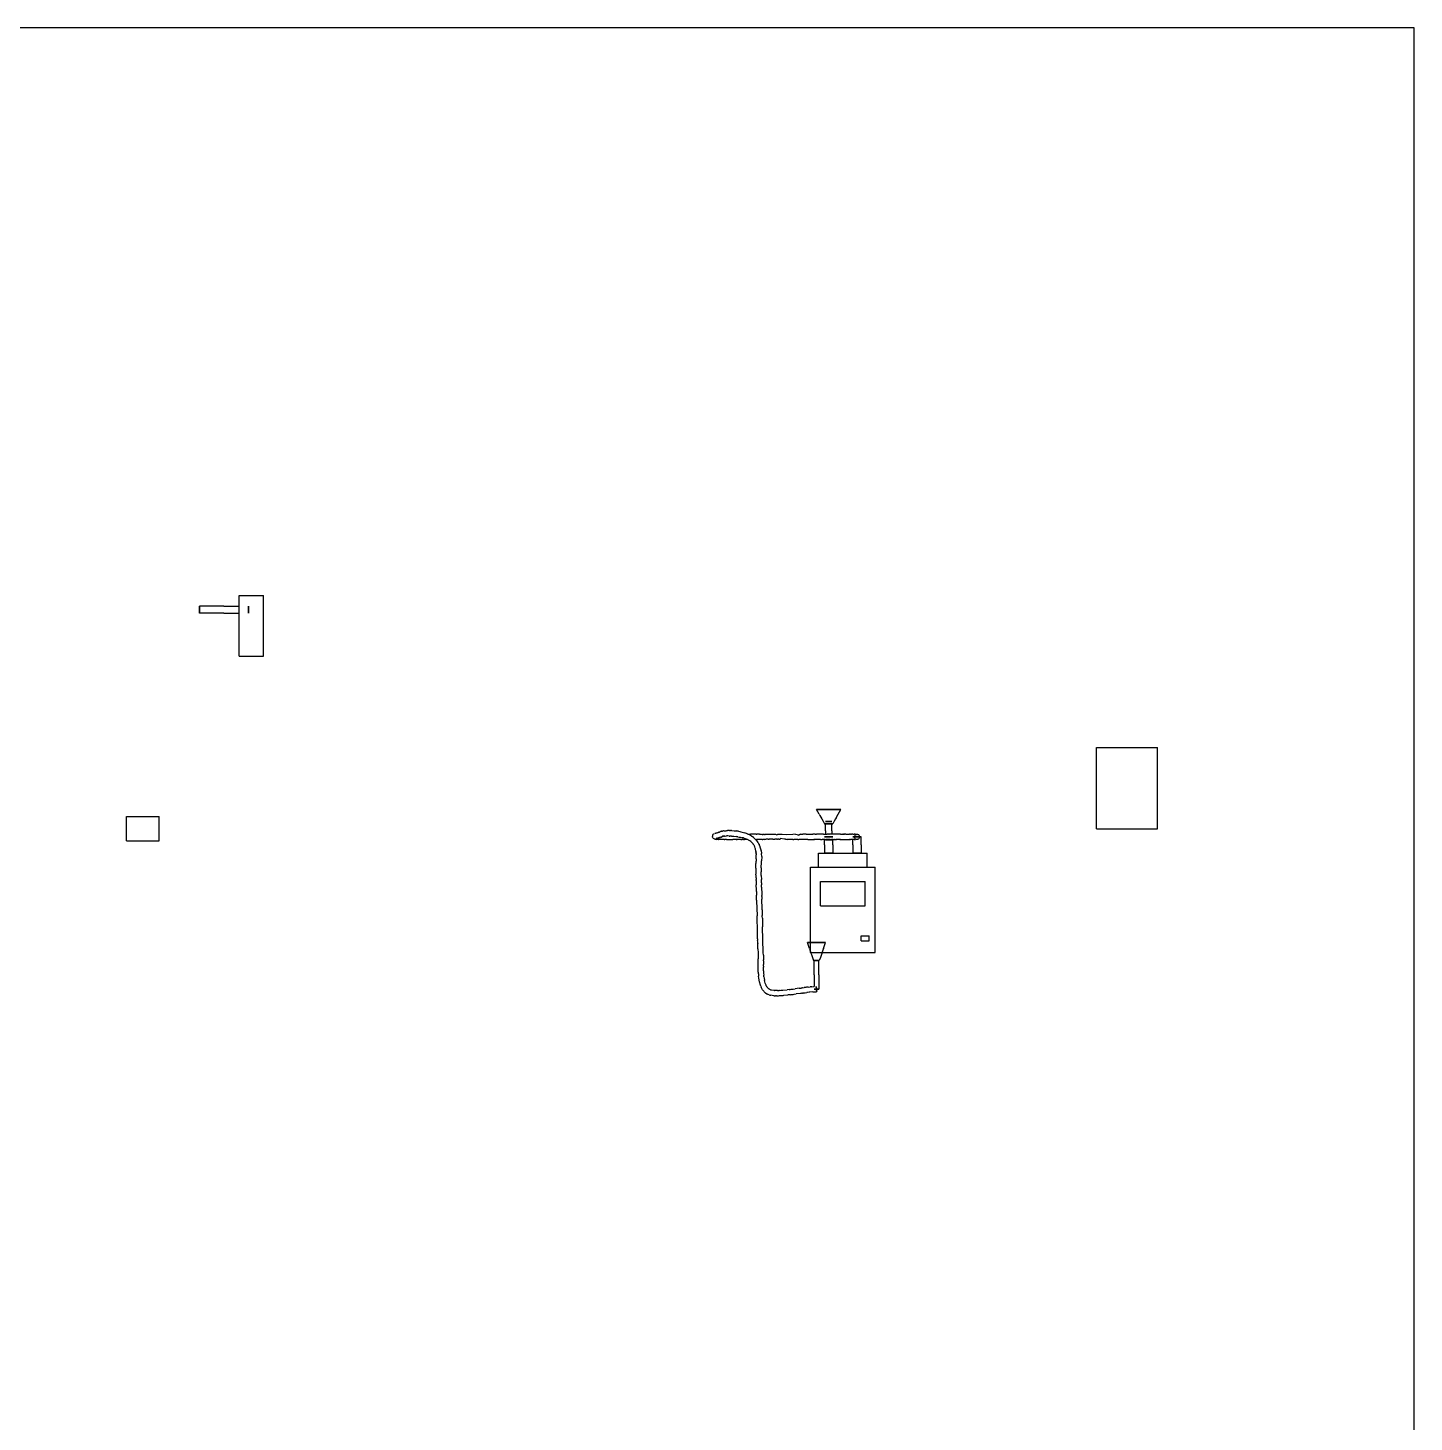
# Model space of a CAD drawing. Header units: millimetres. Extents: x -1253 to 582, y -1010 to 595.
# Drawn here: x -102 to 582, y -92 to 595 of the extents above; entities that cross this region are included whole.
import ezdxf

# ---------------------------------------------------------------- set-up
doc = ezdxf.new("R2010")
doc.units = ezdxf.units.MM
for name, color, linetype in [('BORDER', 7, 'Continuous'), ('HIDDEN', 8, 'Continuous'), ('VISIBLE', 7, 'Continuous')]:
    doc.layers.add(name, color=color, linetype=linetype)

msp = doc.modelspace()

# ---------------------------------------------------------------- linework, layer by layer
at = {"layer": 'BORDER'}
msp.add_lwpolyline([(-1253.38, -1010.47), (581.55, -1010.47), (581.55, 594.76), (-1253.38, 594.76)], close=True, dxfattribs=at)
at = {"layer": 'HIDDEN'}
for points in [[(-17, 309.8), (-17, 309.79)], [(-17, 309.79), (-17, 309.68)], [(-17, 309.68), (-17, 309.48)], [(-17, 309.48), (-17, 309.19)], [(2.5, 315), (14.5, 315)], [(2.5, 285), (2.5, 315)], [(7, 309.8), (7, 309.79)], [(7, 309.79), (7, 309.8)], [(7, 309.79), (7, 309.68)], [(7, 309.68), (7, 309.79)], [(7, 309.68), (7, 309.48)], [(7, 309.48), (7, 309.68)], [(7, 309.48), (7, 309.19)], [(7, 309.19), (7, 309.48)], [(14.5, 285), (14.5, 315)], [(-17, 309.19), (-17, 308.84)], [(-17, 308.84), (-17, 308.43)], [(-17, 308.43), (-17, 308)], [(-17, 308), (-17, 307.57)], [(-17, 307.57), (-17, 307.16)], [(-17, 307.16), (-17, 306.81)], [(-17, 306.81), (-17, 306.52)], [(-17, 306.52), (-17, 306.32)], [(-17, 306.32), (-17, 306.21)], [(-17, 306.21), (-17, 306.2)], [(7, 309.19), (7, 308.84)], [(7, 308.84), (7, 309.19)], [(7, 308.84), (7, 308.43)], [(7, 308.43), (7, 308.84)], [(7, 308.43), (7, 308)], [(7, 308), (7, 308.43)], [(7, 307.57), (7, 308)], [(7, 308), (7, 307.57)], [(7, 307.16), (7, 307.57)], [(7, 307.57), (7, 307.16)], [(7, 306.81), (7, 307.16)], [(7, 307.16), (7, 306.81)], [(7, 306.52), (7, 306.81)], [(7, 306.81), (7, 306.52)], [(7, 306.32), (7, 306.52)], [(7, 306.52), (7, 306.32)], [(7, 306.21), (7, 306.32)], [(7, 306.32), (7, 306.21)], [(7, 306.2), (7, 306.21)], [(7, 306.21), (7, 306.2)], [(2.5, 285), (14.5, 285)], [(425, 240), (455, 240)], [(425, 200), (425, 240)], [(455, 200), (455, 240)], [(287.04, 209.5), (287, 209.5)], [(287.39, 209.5), (287.04, 209.5)], [(288.06, 209.5), (287.39, 209.5)], [(287.64, 209.5), (287.68, 209.5)], [(287.68, 209.5), (287.64, 209.5)], [(287.68, 209.5), (287.99, 209.5)], [(287.99, 209.5), (287.68, 209.5)], [(287.99, 209.5), (288.59, 209.5)], [(288.59, 209.5), (287.99, 209.5)], [(289.02, 209.5), (288.06, 209.5)], [(288.59, 209.5), (289.45, 209.5)], [(289.45, 209.5), (288.59, 209.5)], [(290.21, 209.5), (289.02, 209.5)], [(289.45, 209.5), (290.51, 209.5)], [(290.51, 209.5), (289.45, 209.5)], [(291.56, 209.5), (290.21, 209.5)], [(290.51, 209.5), (291.72, 209.5)], [(291.72, 209.5), (290.51, 209.5)], [(293, 209.5), (291.56, 209.5)], [(291.72, 209.5), (293, 209.5)], [(293, 209.5), (291.72, 209.5)], [(294.28, 209.5), (293, 209.5)], [(293, 209.5), (294.28, 209.5)], [(294.44, 209.5), (293, 209.5)], [(295.49, 209.5), (294.28, 209.5)], [(294.28, 209.5), (295.49, 209.5)], [(295.79, 209.5), (294.44, 209.5)], [(296.55, 209.5), (295.49, 209.5)], [(295.49, 209.5), (296.55, 209.5)], [(296.98, 209.5), (295.79, 209.5)], [(297.41, 209.5), (296.55, 209.5)], [(296.55, 209.5), (297.41, 209.5)], [(297.94, 209.5), (296.98, 209.5)], [(298.01, 209.5), (297.41, 209.5)], [(297.41, 209.5), (298.01, 209.5)], [(298.61, 209.5), (297.94, 209.5)], [(298.32, 209.5), (298.01, 209.5)], [(298.01, 209.5), (298.32, 209.5)], [(298.36, 209.5), (298.32, 209.5)], [(298.32, 209.5), (298.36, 209.5)], [(298.96, 209.5), (298.61, 209.5)], [(299, 209.5), (298.96, 209.5)], [(-53, 206), (-37, 206)], [(-53, 194), (-53, 206)], [(-37, 194), (-37, 206)], [(291.01, 202.5), (291, 202.5)], [(291.13, 202.5), (291.01, 202.5)], [(291.35, 202.5), (291.13, 202.5)], [(291.67, 202.5), (291.35, 202.5)], [(291.5, 203.5), (291.51, 203.5)], [(291.51, 203.5), (291.5, 203.5)], [(291.51, 203.5), (291.6, 203.5)], [(291.6, 203.5), (291.51, 203.5)], [(291.56, 202.5), (291.57, 202.5)], [(291.57, 202.5), (291.56, 202.5)], [(291.57, 202.5), (291.65, 202.5)], [(291.65, 202.5), (291.57, 202.5)], [(291.6, 203.5), (291.77, 203.5)], [(291.77, 203.5), (291.6, 203.5)], [(291.65, 202.5), (291.82, 202.5)], [(291.82, 202.5), (291.65, 202.5)], [(292.07, 202.5), (291.67, 202.5)], [(291.77, 203.5), (292.01, 203.5)], [(292.01, 203.5), (291.77, 203.5)], [(291.82, 202.5), (292.05, 202.5)], [(292.05, 202.5), (291.82, 202.5)], [(292.01, 203.5), (292.3, 203.5)], [(292.3, 203.5), (292.01, 203.5)], [(292.05, 202.5), (292.33, 202.5)], [(292.33, 202.5), (292.05, 202.5)], [(292.52, 202.5), (292.07, 202.5)], [(292.3, 203.5), (292.64, 203.5)], [(292.64, 203.5), (292.3, 203.5)], [(292.33, 202.5), (292.66, 202.5)], [(292.66, 202.5), (292.33, 202.5)], [(293, 202.5), (292.52, 202.5)], [(292.64, 203.5), (293, 203.5)], [(293, 203.5), (292.64, 203.5)], [(292.66, 202.5), (293, 202.5)], [(293, 202.5), (292.66, 202.5)], [(293.36, 203.5), (293, 203.5)], [(293, 203.5), (293.36, 203.5)], [(293.34, 202.5), (293, 202.5)], [(293, 202.5), (293.34, 202.5)], [(293.48, 202.5), (293, 202.5)], [(293.67, 202.5), (293.34, 202.5)], [(293.34, 202.5), (293.67, 202.5)], [(293.7, 203.5), (293.36, 203.5)], [(293.36, 203.5), (293.7, 203.5)], [(293.93, 202.5), (293.48, 202.5)], [(293.95, 202.5), (293.67, 202.5)], [(293.67, 202.5), (293.95, 202.5)], [(293.99, 203.5), (293.7, 203.5)], [(293.7, 203.5), (293.99, 203.5)], [(294.33, 202.5), (293.93, 202.5)], [(294.18, 202.5), (293.95, 202.5)], [(293.95, 202.5), (294.18, 202.5)], [(294.23, 203.5), (293.99, 203.5)], [(293.99, 203.5), (294.23, 203.5)], [(294.35, 202.5), (294.18, 202.5)], [(294.18, 202.5), (294.35, 202.5)], [(294.4, 203.5), (294.23, 203.5)], [(294.23, 203.5), (294.4, 203.5)], [(294.65, 202.5), (294.33, 202.5)], [(294.43, 202.5), (294.35, 202.5)], [(294.35, 202.5), (294.43, 202.5)], [(294.49, 203.5), (294.4, 203.5)], [(294.4, 203.5), (294.49, 203.5)], [(294.44, 202.5), (294.43, 202.5)], [(294.43, 202.5), (294.44, 202.5)], [(294.5, 203.5), (294.49, 203.5)], [(294.49, 203.5), (294.5, 203.5)], [(294.87, 202.5), (294.65, 202.5)], [(294.99, 202.5), (294.87, 202.5)], [(295, 202.5), (294.99, 202.5)], [(425, 200), (455, 200)], [(-53, 194), (-37, 194)], [(291, 196), (291.01, 196)], [(291.01, 196), (291, 196)], [(291.01, 196), (291.13, 196)], [(291.13, 196), (291.01, 196)], [(291.13, 196), (291.35, 196)], [(291.35, 196), (291.13, 196)], [(291.35, 196), (291.67, 196)], [(291.67, 196), (291.35, 196)], [(291.5, 194.5), (291.51, 194.5)], [(291.51, 194.5), (291.5, 194.5)], [(291.51, 194.5), (291.6, 194.5)], [(291.6, 194.5), (291.51, 194.5)], [(291.6, 194.5), (291.77, 194.5)], [(291.77, 194.5), (291.6, 194.5)], [(291.67, 196), (292.07, 196)], [(292.07, 196), (291.67, 196)], [(291.77, 194.5), (292.01, 194.5)], [(292.01, 194.5), (291.77, 194.5)], [(292.01, 194.5), (292.3, 194.5)], [(292.3, 194.5), (292.01, 194.5)], [(292.07, 196), (292.52, 196)], [(292.52, 196), (292.07, 196)], [(292.3, 194.5), (292.64, 194.5)], [(292.64, 194.5), (292.3, 194.5)], [(292.52, 196), (293, 196)], [(293, 196), (292.52, 196)], [(292.64, 194.5), (293, 194.5)], [(293, 194.5), (292.64, 194.5)], [(293.48, 196), (293, 196)], [(293, 196), (293.48, 196)], [(293.36, 194.5), (293, 194.5)], [(293, 194.5), (293.36, 194.5)], [(293.7, 194.5), (293.36, 194.5)], [(293.36, 194.5), (293.7, 194.5)], [(293.93, 196), (293.48, 196)], [(293.48, 196), (293.93, 196)], [(293.99, 194.5), (293.7, 194.5)], [(293.7, 194.5), (293.99, 194.5)], [(294.33, 196), (293.93, 196)], [(293.93, 196), (294.33, 196)], [(294.23, 194.5), (293.99, 194.5)], [(293.99, 194.5), (294.23, 194.5)], [(294.4, 194.5), (294.23, 194.5)], [(294.23, 194.5), (294.4, 194.5)], [(294.65, 196), (294.33, 196)], [(294.33, 196), (294.65, 196)], [(294.49, 194.5), (294.4, 194.5)], [(294.4, 194.5), (294.49, 194.5)], [(294.5, 194.5), (294.49, 194.5)], [(294.49, 194.5), (294.5, 194.5)], [(294.87, 196), (294.65, 196)], [(294.65, 196), (294.87, 196)], [(294.99, 196), (294.87, 196)], [(294.87, 196), (294.99, 196)], [(295, 196), (294.99, 196)], [(294.99, 196), (295, 196)], [(305, 196), (305.01, 196)], [(305.01, 196), (305, 196)], [(305.01, 196), (305.13, 196)], [(305.13, 196), (305.01, 196)], [(305.13, 196), (305.35, 196)], [(305.35, 196), (305.13, 196)], [(305.35, 196), (305.67, 196)], [(305.67, 196), (305.35, 196)], [(305.67, 196), (306.07, 196)], [(306.07, 196), (305.67, 196)], [(305.81, 196.09), (305.86, 196.35)], [(305.81, 195.83), (305.81, 196.09)], [(305.86, 195.57), (305.81, 195.83)], [(305.86, 196.35), (305.96, 196.59)], [(305.96, 195.33), (305.86, 195.57)], [(305.96, 196.59), (306.1, 196.81)], [(306.1, 195.12), (305.96, 195.33)], [(306.07, 196), (306.52, 196)], [(306.52, 196), (306.07, 196)], [(306.1, 196.81), (306.27, 197)], [(306.27, 194.95), (306.1, 195.12)], [(306.27, 197), (306.48, 197.15)], [(306.48, 194.82), (306.27, 194.95)], [(306.48, 197.15), (306.71, 197.25)], [(306.71, 194.73), (306.48, 194.82)], [(306.52, 196), (307, 196)], [(307, 196), (306.52, 196)], [(306.71, 197.25), (306.95, 197.29)], [(306.96, 194.7), (306.71, 194.73)], [(306.95, 197.29), (307.04, 197.3)], [(307.19, 194.73), (306.96, 194.7)], [(307.48, 196), (307, 196)], [(307, 196), (307.48, 196)], [(307.42, 194.8), (307.19, 194.73)], [(307.64, 194.93), (307.42, 194.8)], [(307.93, 196), (307.48, 196)], [(307.48, 196), (307.57, 196)], [(307.83, 195.1), (307.64, 194.93)], [(308, 195.33), (307.83, 195.1)], [(308.33, 196), (307.93, 196)], [(308.13, 195.63), (308, 195.33)], [(308.19, 195.95), (308.13, 195.63)], [(308.19, 196), (308.19, 195.95)], [(308.65, 196), (308.33, 196)], [(308.87, 196), (308.65, 196)], [(308.99, 196), (308.87, 196)], [(309, 196), (308.99, 196)], [(288, 188), (312, 188)], [(288, 181), (288, 188)], [(291, 188), (291.01, 188)], [(291.01, 188), (291, 188)], [(291.01, 188), (291.13, 188)], [(291.13, 188), (291.01, 188)], [(291.13, 188), (291.35, 188)], [(291.35, 188), (291.13, 188)], [(291.35, 188), (291.67, 188)], [(291.67, 188), (291.35, 188)], [(291.67, 188), (292.07, 188)], [(292.07, 188), (291.67, 188)], [(292.07, 188), (292.52, 188)], [(292.52, 188), (292.07, 188)], [(292.52, 188), (293, 188)], [(293, 188), (292.52, 188)], [(293.48, 188), (293, 188)], [(293, 188), (293.48, 188)], [(293.93, 188), (293.48, 188)], [(293.48, 188), (293.93, 188)], [(294.33, 188), (293.93, 188)], [(293.93, 188), (294.33, 188)], [(294.65, 188), (294.33, 188)], [(294.33, 188), (294.65, 188)], [(294.87, 188), (294.65, 188)], [(294.65, 188), (294.87, 188)], [(294.99, 188), (294.87, 188)], [(294.87, 188), (294.99, 188)], [(295, 188), (294.99, 188)], [(294.99, 188), (295, 188)], [(305, 188), (305.01, 188)], [(305.01, 188), (305, 188)], [(305.01, 188), (305.13, 188)], [(305.13, 188), (305.01, 188)], [(305.13, 188), (305.35, 188)], [(305.35, 188), (305.13, 188)], [(305.35, 188), (305.67, 188)], [(305.67, 188), (305.35, 188)], [(305.67, 188), (306.07, 188)], [(306.07, 188), (305.67, 188)], [(306.07, 188), (306.52, 188)], [(306.52, 188), (306.07, 188)], [(306.52, 188), (307, 188)], [(307, 188), (306.52, 188)], [(307.48, 188), (307, 188)], [(307, 188), (307.48, 188)], [(307.93, 188), (307.48, 188)], [(307.48, 188), (307.93, 188)], [(308.33, 188), (307.93, 188)], [(307.93, 188), (308.33, 188)], [(308.65, 188), (308.33, 188)], [(308.33, 188), (308.65, 188)], [(308.87, 188), (308.65, 188)], [(308.65, 188), (308.87, 188)], [(308.99, 188), (308.87, 188)], [(308.87, 188), (308.99, 188)], [(309, 188), (308.99, 188)], [(308.99, 188), (309, 188)], [(312, 181), (312, 188)], [(284, 181), (316, 181)], [(284, 139), (284, 181)], [(288, 181), (312, 181)], [(288, 181), (312, 181)], [(316, 139), (316, 181)], [(289, 174), (311, 174)], [(289, 162), (289, 174)], [(311, 162), (311, 174)], [(289, 162), (311, 162)], [(309, 147.25), (313, 147.25)], [(309, 144.75), (309, 147.25)], [(309, 144.75), (313, 144.75)], [(313, 144.75), (313, 147.25)], [(282.53, 144), (282.5, 144)], [(282.79, 144), (282.53, 144)], [(283.3, 144), (282.79, 144)], [(283.13, 144), (283.16, 144)], [(283.16, 144), (283.13, 144)], [(283.16, 144), (283.38, 144)], [(283.38, 144), (283.16, 144)], [(284.02, 144), (283.3, 144)], [(283.38, 144), (283.82, 144)], [(283.82, 144), (283.38, 144)], [(283.82, 144), (284.43, 144)], [(284.43, 144), (283.82, 144)], [(284, 139.65), (284, 144)], [(284, 139), (316, 139)], [(284.91, 144), (284.02, 144)], [(284.22, 139), (289.78, 139)], [(284.43, 144), (285.2, 144)], [(285.2, 144), (284.43, 144)], [(285.92, 144), (284.91, 144)], [(285.2, 144), (286.07, 144)], [(286.07, 144), (285.2, 144)], [(287, 144), (285.92, 144)], [(286.07, 144), (287, 144)], [(287, 144), (286.07, 144)], [(287.93, 144), (287, 144)], [(287, 144), (287.93, 144)], [(288.08, 144), (287, 144)], [(288.8, 144), (287.93, 144)], [(287.93, 144), (288.8, 144)], [(289.09, 144), (288.08, 144)], [(289.57, 144), (288.8, 144)], [(288.8, 144), (289.57, 144)], [(289.98, 144), (289.09, 144)], [(290.18, 144), (289.57, 144)], [(289.57, 144), (290.18, 144)], [(290.7, 144), (289.98, 144)], [(290.62, 144), (290.18, 144)], [(290.18, 144), (290.62, 144)], [(290.84, 144), (290.62, 144)], [(290.62, 144), (290.84, 144)], [(291.21, 144), (290.7, 144)], [(290.87, 144), (290.84, 144)], [(290.84, 144), (290.87, 144)], [(291.47, 144), (291.21, 144)], [(291.5, 144), (291.47, 144)], [(285.61, 135), (285.6, 135)], [(285.69, 135), (285.61, 135)], [(285.85, 135), (285.69, 135)], [(285.8, 135), (285.81, 135)], [(285.81, 135), (285.8, 135)], [(285.81, 135), (285.88, 135)], [(285.88, 135), (285.81, 135)], [(286.07, 135), (285.85, 135)], [(285.88, 135), (286.01, 135)], [(286.01, 135), (285.88, 135)], [(286.01, 135), (286.2, 135)], [(286.2, 135), (286.01, 135)], [(286.35, 135), (286.07, 135)], [(286.17, 135), (286.18, 135)], [(286.18, 135), (286.17, 135)], [(286.18, 135), (286.22, 135)], [(286.22, 135), (286.18, 135)], [(286.2, 135), (286.44, 135)], [(286.44, 135), (286.2, 135)], [(286.22, 135), (286.32, 135)], [(286.32, 135), (286.22, 135)], [(286.32, 135), (286.45, 135)], [(286.45, 135), (286.32, 135)], [(286.66, 135), (286.35, 135)], [(286.44, 135), (286.71, 135)], [(286.71, 135), (286.44, 135)], [(286.45, 135), (286.61, 135)], [(286.61, 135), (286.45, 135)], [(286.61, 135), (286.8, 135)], [(286.8, 135), (286.61, 135)], [(287, 135), (286.66, 135)], [(286.71, 135), (287, 135)], [(287, 135), (286.71, 135)], [(286.8, 135), (287, 135)], [(287, 135), (286.8, 135)], [(287.2, 135), (287, 135)], [(287, 135), (287.2, 135)], [(287.34, 135), (287, 135)], [(287.29, 135), (287, 135)], [(287, 135), (287.29, 135)], [(287.39, 135), (287.2, 135)], [(287.2, 135), (287.39, 135)], [(287.56, 135), (287.29, 135)], [(287.29, 135), (287.56, 135)], [(287.65, 135), (287.34, 135)], [(287.55, 135), (287.39, 135)], [(287.39, 135), (287.55, 135)], [(287.68, 135), (287.55, 135)], [(287.55, 135), (287.68, 135)], [(287.8, 135), (287.56, 135)], [(287.56, 135), (287.8, 135)], [(287.93, 135), (287.65, 135)], [(287.78, 135), (287.68, 135)], [(287.68, 135), (287.78, 135)], [(287.82, 135), (287.78, 135)], [(287.78, 135), (287.82, 135)], [(287.99, 135), (287.8, 135)], [(287.8, 135), (287.99, 135)], [(287.83, 135), (287.82, 135)], [(287.82, 135), (287.83, 135)], [(288.15, 135), (287.93, 135)], [(288.12, 135), (287.99, 135)], [(287.99, 135), (288.12, 135)], [(288.19, 135), (288.12, 135)], [(288.12, 135), (288.19, 135)], [(288.31, 135), (288.15, 135)], [(288.2, 135), (288.19, 135)], [(288.19, 135), (288.2, 135)], [(288.39, 135), (288.31, 135)], [(288.4, 135), (288.39, 135)], [(285.8, 121), (285.81, 121)], [(285.81, 121), (285.8, 121)], [(285.81, 121), (285.88, 121)], [(285.88, 121), (285.81, 121)], [(285.88, 121), (286.01, 121)], [(286.01, 121), (285.88, 121)], [(286.01, 121), (286.2, 121)], [(286.2, 121), (286.01, 121)], [(286.2, 121), (286.44, 121)], [(286.44, 121), (286.2, 121)], [(286.44, 121), (286.71, 121)], [(286.71, 121), (286.44, 121)], [(286.71, 121), (287, 121)], [(287, 121), (286.71, 121)], [(286.86, 122.29), (286.86, 122.24)], [(286.86, 122.29), (286.86, 122.29)], [(286.86, 122.28), (286.86, 122.29)], [(286.86, 122.23), (286.86, 122.28)], [(286.86, 122.24), (286.87, 122.14)], [(286.88, 122.12), (286.86, 122.23)], [(286.87, 122.14), (286.89, 121.99)], [(286.89, 121.97), (286.88, 122.12)], [(286.89, 121.99), (286.91, 121.8)], [(286.91, 121.77), (286.89, 121.97)], [(286.91, 121.8), (286.94, 121.58)], [(286.94, 121.55), (286.91, 121.77)], [(286.94, 121.58), (286.96, 121.33)], [(286.94, 121.5), (286.94, 121.55)], [(286.96, 121.33), (286.98, 121.17)], [(286.98, 121.17), (287, 121)], [(287.29, 121), (287, 121)], [(287, 121), (287.04, 120.68)], [(287.04, 120.68), (287.07, 120.38)], [(287.07, 120.38), (287.1, 120.14)], [(287.1, 120.14), (287.12, 119.96)], [(287.12, 119.96), (287.13, 119.83)], [(287.13, 119.83), (287.14, 119.74)], [(287.14, 119.74), (287.14, 119.71)], [(287.14, 119.71), (287.14, 119.71)], [(287.56, 121), (287.29, 121)], [(287.8, 121), (287.56, 121)], [(287.99, 121), (287.8, 121)], [(288.12, 121), (287.99, 121)], [(288.19, 121), (288.12, 121)], [(288.2, 121), (288.19, 121)]]:
    msp.add_lwpolyline(points, dxfattribs=at)
at = {"layer": 'VISIBLE'}
for points in [[(-17, 309.79), (-17, 309.8)], [(-5, 309.8), (-17, 309.8)], [(-17, 309.68), (-17, 309.79)], [(-17, 309.48), (-17, 309.68)], [(-17, 309.19), (-17, 309.48)], [(-5, 309.8), (2.5, 309.8)], [(2.5, 315), (14.5, 315)], [(2.5, 285), (2.5, 315)], [(14.5, 285), (14.5, 315)], [(-17, 308.84), (-17, 309.19)], [(-17, 308.43), (-17, 308.84)], [(-17, 308), (-17, 308.43)], [(-17, 307.57), (-17, 308)], [(-17, 307.16), (-17, 307.57)], [(-17, 306.81), (-17, 307.16)], [(-17, 306.52), (-17, 306.81)], [(-17, 306.32), (-17, 306.52)], [(-17, 306.21), (-17, 306.32)], [(-17, 306.2), (-17, 306.21)], [(-5, 306.2), (-17, 306.2)], [(-5, 306.2), (2.5, 306.2)], [(2.5, 285), (14.5, 285)], [(425, 240), (455, 240)], [(425, 200), (425, 240)], [(455, 200), (455, 240)], [(287, 209.5), (287.04, 209.5)], [(287.67, 208.33), (287, 209.5)], [(287.04, 209.5), (287.39, 209.5)], [(287.39, 209.5), (288.06, 209.5)], [(288.33, 207.17), (287.67, 208.33)], [(288.06, 209.5), (289.02, 209.5)], [(288.33, 207.17), (288.67, 206.57)], [(288.67, 206.57), (289.67, 204.83)], [(289.02, 209.5), (290.21, 209.5)], [(290.21, 209.5), (291.56, 209.5)], [(291.56, 209.5), (293, 209.5)], [(293, 209.5), (294.44, 209.5)], [(294.44, 209.5), (295.79, 209.5)], [(295.79, 209.5), (296.98, 209.5)], [(296.67, 205.43), (297.67, 207.17)], [(296.98, 209.5), (297.94, 209.5)], [(297.67, 207.17), (298.33, 208.33)], [(297.94, 209.5), (298.61, 209.5)], [(298.33, 208.33), (299, 209.5)], [(298.61, 209.5), (298.96, 209.5)], [(298.96, 209.5), (299, 209.5)], [(-53, 206), (-37, 206)], [(-53, 194), (-53, 206)], [(-37, 194), (-37, 206)], [(289.67, 204.83), (290.33, 203.67)], [(290.33, 203.67), (291, 202.5)], [(291, 202.5), (291.01, 202.5)], [(291.01, 202.5), (291.13, 202.5)], [(291.13, 202.5), (291.35, 202.5)], [(291.35, 202.5), (291.67, 202.5)], [(291.5, 199), (291.5, 202.5)], [(291.67, 202.5), (292.07, 202.5)], [(292.07, 202.5), (292.52, 202.5)], [(292.52, 202.5), (293, 202.5)], [(293, 202.5), (293.48, 202.5)], [(293.48, 202.5), (293.93, 202.5)], [(293.93, 202.5), (294.33, 202.5)], [(294.33, 202.5), (294.65, 202.5)], [(294.5, 199), (294.5, 202.5)], [(294.65, 202.5), (294.87, 202.5)], [(294.87, 202.5), (294.99, 202.5)], [(294.99, 202.5), (295, 202.5)], [(295.67, 203.67), (295, 202.5)], [(296.33, 204.83), (295.67, 203.67)], [(296.67, 205.43), (296.33, 204.83)], [(425, 200), (455, 200)], [(-53, 194), (-37, 194)], [(235.77, 196.7), (235.73, 196.19)], [(235.84, 195.8), (235.73, 196.19)], [(235.84, 196.88), (235.77, 196.7)], [(235.98, 197.12), (235.84, 196.88)], [(235.95, 195.6), (235.84, 195.8)], [(235.95, 195.6), (236.27, 195.26)], [(236.18, 197.32), (235.98, 197.12)], [(236.41, 197.48), (236.18, 197.32)], [(236.53, 195.1), (236.27, 195.26)], [(236.41, 197.48), (236.57, 197.55)], [(236.53, 195.1), (236.55, 195.08)], [(236.55, 195.08), (236.76, 194.99)], [(236.63, 197.57), (236.57, 197.55)], [(236.76, 194.99), (236.82, 194.97)], [(236.82, 194.97), (237.06, 194.9)], [(236.95, 197.69), (236.93, 197.68)], [(237.13, 197.75), (236.95, 197.69)], [(237.06, 194.9), (237.08, 194.89)], [(237.08, 194.89), (237.24, 194.85)], [(237.13, 197.75), (237.17, 197.76)], [(237.17, 197.76), (237.37, 197.83)], [(237.24, 194.85), (237.25, 194.85)], [(237.25, 194.85), (237.32, 194.84)], [(237.32, 194.84), (237.78, 194.77)], [(237.42, 197.84), (237.37, 197.83)], [(237.42, 197.84), (237.47, 197.86)], [(237.47, 197.86), (237.64, 197.92)], [(237.64, 197.92), (237.7, 197.94)], [(237.7, 197.94), (237.92, 198.01)], [(237.71, 195.28), (237.76, 195.29)], [(237.76, 195.29), (237.8, 195.31)], [(238.25, 194.73), (237.78, 194.77)], [(237.84, 195.32), (237.8, 195.31)], [(237.84, 195.32), (237.87, 195.33)], [(237.87, 195.33), (237.9, 195.34)], [(237.94, 195.35), (237.9, 195.34)], [(237.92, 198.01), (238.08, 198.06)], [(237.94, 195.35), (238.12, 195.4)], [(238.08, 198.06), (238.36, 198.15)], [(238.12, 195.4), (238.18, 195.41)], [(238.24, 195.43), (238.18, 195.41)], [(238.36, 195.45), (238.24, 195.43)], [(238.65, 194.72), (238.25, 194.73)], [(238.36, 198.15), (238.37, 198.15)], [(238.36, 195.45), (238.46, 195.48)], [(238.37, 198.15), (238.42, 198.17)], [(238.42, 198.17), (238.59, 198.22)], [(238.46, 195.48), (238.52, 195.49)], [(238.52, 195.49), (238.55, 195.5)], [(238.55, 195.5), (238.62, 195.52)], [(238.59, 198.22), (238.68, 198.25)], [(238.62, 195.52), (238.74, 195.54)], [(238.65, 194.72), (238.89, 194.71)], [(238.68, 198.25), (238.84, 198.3)], [(238.84, 195.57), (238.74, 195.54)], [(238.9, 198.32), (238.84, 198.3)], [(238.84, 195.57), (239, 195.6)], [(239.17, 194.71), (238.89, 194.71)], [(238.9, 198.32), (238.91, 198.33)], [(239, 198.36), (238.91, 198.33)], [(239.04, 198.37), (239, 198.36)], [(239, 195.6), (239.08, 195.62)], [(239.04, 198.37), (239.09, 198.39)], [(239.08, 195.62), (239.15, 195.64)], [(239.09, 198.39), (239.14, 198.4)], [(239.11, 198.36), (239.34, 198.5)], [(239.14, 198.4), (239.18, 198.42)], [(239.3, 195.68), (239.15, 195.64)], [(239.37, 194.7), (239.17, 194.71)], [(239.2, 198.42), (239.18, 198.42)], [(239.3, 195.68), (239.39, 195.7)], [(239.37, 198.51), (239.34, 198.5)], [(239.4, 198.49), (239.37, 198.51)], [(239.62, 194.7), (239.37, 194.7)], [(239.39, 195.7), (239.58, 195.75)], [(239.4, 198.48), (239.65, 198.62)], [(239.4, 198.49), (239.4, 198.48)], [(239.58, 195.75), (239.65, 195.77)], [(239.77, 194.7), (239.62, 194.7)], [(239.65, 198.62), (239.73, 198.66)], [(239.65, 195.77), (239.7, 195.79)], [(239.89, 195.85), (239.7, 195.79)], [(239.92, 198.69), (239.73, 198.66)], [(240.06, 194.7), (239.77, 194.7)], [(240.01, 195.89), (239.89, 195.85)], [(240.06, 198.73), (239.92, 198.69)], [(240.01, 195.89), (240.13, 195.94)], [(240.15, 198.74), (240.06, 198.73)], [(240.27, 194.7), (240.06, 194.7)], [(240.31, 196.02), (240.13, 195.94)], [(240.39, 198.79), (240.15, 198.74)], [(240.84, 194.7), (240.27, 194.7)], [(240.29, 196.19), (240.5, 196.25)], [(240.31, 196.02), (240.43, 196.08)], [(240.39, 198.79), (240.45, 198.8)], [(240.43, 196.08), (240.45, 196.1)], [(240.45, 198.8), (240.61, 198.83)], [(240.45, 196.1), (240.51, 196.14)], [(240.5, 196.25), (240.66, 196.3)], [(240.51, 196.14), (240.59, 196.19)], [(240.59, 196.19), (240.67, 196.3)], [(240.61, 198.83), (240.69, 198.84)], [(240.81, 196.33), (240.66, 196.3)], [(240.69, 198.84), (240.74, 198.85)], [(241.15, 198.91), (240.74, 198.85)], [(241.43, 194.7), (240.84, 194.7)], [(240.87, 196.33), (240.96, 196.35)], [(240.96, 196.35), (241.04, 196.36)], [(241.28, 196.38), (241.04, 196.36)], [(241.29, 198.93), (241.15, 198.91)], [(241.28, 196.38), (241.58, 196.4)], [(241.29, 198.93), (241.37, 198.94)], [(241.37, 198.94), (241.49, 198.95)], [(241.43, 194.7), (241.64, 194.7)], [(241.49, 198.95), (241.64, 198.97)], [(241.76, 196.41), (241.58, 196.4)], [(241.64, 198.97), (241.8, 198.99)], [(241.64, 194.7), (241.75, 194.71)], [(241.75, 194.71), (241.8, 194.71)], [(241.76, 196.41), (241.87, 196.42)], [(241.8, 198.99), (242.44, 199.04)], [(242.15, 194.71), (241.8, 194.71)], [(241.87, 196.42), (241.96, 196.42)], [(241.96, 196.42), (241.99, 196.42)], [(241.99, 196.42), (242.7, 196.44)], [(242.68, 194.71), (242.15, 194.71)], [(242.44, 199.04), (242.9, 199.07)], [(242.68, 194.71), (245.82, 194.73)], [(243.16, 196.44), (242.7, 196.44)], [(242.9, 199.07), (243.03, 199.08)], [(243.03, 199.08), (243.1, 199.08)], [(243.82, 199.11), (243.1, 199.08)], [(243.36, 196.44), (243.16, 196.44)], [(244, 196.43), (243.36, 196.44)], [(244.09, 199.11), (243.82, 199.11)], [(244, 196.43), (244.13, 196.42)], [(244.09, 199.11), (244.26, 199.11)], [(244.13, 196.42), (244.33, 196.41)], [(244.26, 199.11), (244.56, 199.11)], [(244.57, 196.4), (244.33, 196.41)], [(245.07, 199.1), (244.56, 199.11)], [(245.12, 196.38), (244.57, 196.4)], [(245.07, 199.1), (245.34, 199.1)], [(245.12, 196.38), (245.34, 196.36)], [(245.34, 199.1), (246.36, 199.04)], [(245.34, 196.36), (246.27, 196.29)], [(247.17, 194.72), (245.82, 194.73)], [(246.27, 196.29), (247.57, 196.14)], [(246.36, 199.04), (247.71, 198.9)], [(247.49, 194.72), (247.17, 194.72)], [(247.49, 194.72), (247.64, 194.72)], [(247.98, 196.08), (247.57, 196.14)], [(247.72, 194.72), (247.64, 194.72)], [(248.16, 198.83), (247.71, 198.9)], [(247.72, 194.72), (247.9, 194.72)], [(249.48, 194.71), (247.9, 194.72)], [(248.3, 196.03), (247.98, 196.08)], [(248.56, 198.77), (248.16, 198.83)], [(248.3, 196.03), (248.89, 195.93)], [(248.56, 198.77), (249.31, 198.62)], [(248.89, 195.93), (249.45, 195.82)], [(249.31, 198.62), (249.78, 198.52)], [(249.45, 195.82), (249.9, 195.73)], [(249.48, 194.71), (249.63, 194.7)], [(249.76, 194.7), (249.63, 194.7)], [(249.76, 194.7), (250.39, 194.7)], [(249.78, 198.52), (250.37, 198.37)], [(249.9, 195.73), (250.46, 195.59)], [(250.37, 198.37), (250.96, 198.21)], [(251.1, 194.69), (250.39, 194.7)], [(250.98, 195.45), (250.46, 195.59)], [(250.96, 198.21), (251.64, 197.99)], [(250.98, 195.45), (252.1, 195.07)], [(251.1, 194.69), (251.59, 194.68)], [(252.06, 194.68), (251.59, 194.68)], [(252.83, 197.53), (251.64, 197.99)], [(252.52, 194.67), (252.06, 194.68)], [(253.27, 194.56), (252.1, 195.07)], [(252.66, 194.67), (252.52, 194.67)], [(252.94, 194.67), (252.66, 194.67)], [(254.31, 196.79), (252.83, 197.53)], [(252.94, 194.67), (253.02, 194.67)], [(253.24, 197.33), (254.5, 197.33)], [(253.27, 194.56), (253.45, 194.46)], [(253.81, 194.26), (253.45, 194.46)], [(254.13, 194.06), (253.81, 194.26)], [(254.57, 193.75), (254.13, 194.06)], [(254.53, 196.66), (254.31, 196.79)], [(255.41, 197.33), (254.5, 197.33)], [(255.03, 196.35), (254.53, 196.66)], [(254.57, 193.75), (254.86, 193.51)], [(254.86, 193.51), (255.11, 193.29)], [(255.03, 196.35), (255.36, 196.13)], [(255.11, 193.29), (255.51, 192.87)], [(255.97, 195.67), (255.36, 196.13)], [(256.1, 197.33), (255.41, 197.33)], [(255.51, 192.87), (255.63, 192.74)], [(255.63, 192.74), (255.71, 192.64)], [(255.71, 192.64), (256.14, 192.03)], [(256.12, 195.54), (255.97, 195.67)], [(256.69, 197.33), (256.1, 197.33)], [(256.12, 195.54), (257.34, 194.35)], [(256.99, 197.32), (256.69, 197.33)], [(257.31, 197.32), (256.99, 197.32)], [(256.99, 194.69), (257.42, 194.68)], [(257.31, 197.32), (257.67, 197.31)], [(257.34, 194.35), (257.42, 194.25)], [(257.42, 194.68), (257.51, 194.69)], [(257.42, 194.25), (258.15, 193.29)], [(257.68, 194.69), (257.51, 194.69)], [(259, 197.28), (257.67, 197.31)], [(258.67, 194.71), (257.68, 194.69)], [(258.15, 193.29), (258.25, 193.13)], [(258.25, 193.13), (258.49, 192.73)], [(258.49, 192.73), (258.69, 192.38)], [(259.72, 194.74), (258.67, 194.71)], [(259, 197.28), (259.17, 197.28)], [(259.17, 197.28), (259.69, 197.27)], [(259.69, 197.27), (260.21, 197.25)], [(260.18, 194.75), (259.72, 194.74)], [(260.18, 194.75), (260.34, 194.75)], [(260.41, 197.25), (260.21, 197.25)], [(260.34, 194.75), (260.63, 194.76)], [(260.41, 197.25), (260.74, 197.24)], [(260.72, 194.76), (260.63, 194.76)], [(260.72, 194.76), (260.81, 194.77)], [(261.31, 197.22), (260.74, 197.24)], [(261.03, 194.77), (260.81, 194.77)], [(261.15, 194.78), (261.03, 194.77)], [(261.25, 194.78), (261.15, 194.78)], [(261.46, 194.79), (261.25, 194.78)], [(261.31, 197.22), (261.58, 197.22)], [(261.51, 194.79), (261.46, 194.79)], [(261.59, 194.79), (261.51, 194.79)], [(261.58, 197.22), (261.7, 197.21)], [(261.59, 194.79), (261.62, 194.79)], [(261.62, 194.79), (262.1, 194.8)], [(261.7, 197.21), (261.76, 197.21)], [(262.05, 197.2), (261.76, 197.21)], [(262.49, 197.19), (262.05, 197.2)], [(262.75, 194.82), (262.1, 194.8)], [(262.65, 197.19), (262.49, 197.19)], [(262.71, 197.19), (262.65, 197.19)], [(263.01, 197.18), (262.71, 197.19)], [(263.15, 194.83), (262.75, 194.82)], [(263.33, 197.17), (263.01, 197.18)], [(263.21, 194.83), (263.15, 194.83)], [(263.21, 194.83), (263.33, 194.83)], [(263.89, 197.16), (263.33, 197.17)], [(263.33, 194.83), (263.76, 194.84)], [(265.1, 194.85), (263.76, 194.84)], [(264.85, 197.15), (263.89, 197.16)], [(264.9, 197.15), (264.85, 197.15)], [(265.1, 197.15), (264.91, 197.14)], [(265.38, 197.15), (265.1, 197.15)], [(265.57, 194.86), (265.1, 194.85)], [(267.01, 197.14), (265.38, 197.15)], [(265.57, 194.86), (266.4, 194.86)], [(267.29, 194.86), (266.4, 194.86)], [(267.24, 197.07), (267.01, 197.14)], [(267.24, 197.07), (267.73, 197.14)], [(267.41, 194.86), (267.29, 194.86)], [(267.41, 194.86), (267.74, 194.85)], [(268.2, 197.15), (267.73, 197.14)], [(268.02, 194.85), (267.74, 194.85)], [(268.23, 194.85), (268.02, 194.85)], [(269.11, 197.16), (268.2, 197.15)], [(268.51, 194.85), (268.23, 194.85)], [(268.51, 194.85), (269.05, 194.84)], [(269.03, 195.16), (269.05, 194.84)], [(271.31, 194.81), (269.03, 195.16)], [(269.14, 197.16), (269.11, 197.16)], [(269.7, 197.16), (269.14, 197.16)], [(270.06, 197.16), (269.7, 197.16)], [(272.21, 196.97), (270.06, 197.16)], [(271.74, 194.83), (271.31, 194.81)], [(271.74, 194.83), (272.04, 194.8)], [(272.04, 194.8), (272.59, 194.79)], [(275.37, 197.14), (272.21, 196.97)], [(273.75, 194.77), (272.59, 194.79)], [(275.36, 194.74), (273.75, 194.77)], [(275.36, 194.74), (275.54, 194.74)], [(276.71, 197.28), (275.37, 197.14)], [(275.54, 194.74), (275.91, 194.73)], [(277.4, 194.71), (275.91, 194.73)], [(276.71, 197.28), (278.37, 196.98)], [(277.82, 194.7), (277.4, 194.71)], [(277.82, 194.7), (278.33, 194.69)], [(278.07, 196.72), (278.37, 196.98)], [(280.64, 194.67), (278.33, 194.69)], [(278.51, 196.91), (278.46, 196.88)], [(279.07, 197.3), (278.51, 196.91)], [(279.07, 197.3), (280.27, 197.33)], [(281.89, 197.34), (280.27, 197.33)], [(281.02, 194.67), (280.64, 194.67)], [(281.36, 194.67), (281.02, 194.67)], [(282.82, 194.67), (281.36, 194.67)], [(281.89, 197.34), (282.13, 197.34)], [(282.13, 197.34), (282.65, 197.34)], [(282.65, 197.34), (282.91, 197.34)], [(282.82, 194.67), (284.13, 194.67)], [(282.91, 197.34), (284.49, 197.33)], [(284.13, 194.67), (284.69, 194.68)], [(284.49, 197.33), (284.75, 197.32)], [(284.69, 194.68), (284.73, 194.68)], [(284.73, 194.68), (284.75, 194.68)], [(284.75, 197.32), (284.81, 197.32)], [(284.75, 194.68), (284.84, 194.68)], [(284.81, 197.32), (284.93, 197.32)], [(284.84, 194.68), (284.89, 194.68)], [(284.89, 194.68), (285.12, 194.68)], [(284.93, 197.32), (284.96, 197.32)], [(284.96, 197.32), (285.25, 197.32)], [(285.12, 194.68), (285.7, 194.69)], [(285.77, 197.31), (285.25, 197.32)], [(286.04, 194.69), (285.7, 194.69)], [(286.11, 197.31), (285.77, 197.31)], [(286.04, 194.69), (286.2, 194.69)], [(286.18, 197.31), (286.11, 197.31)], [(286.34, 197.31), (286.18, 197.31)], [(286.77, 194.7), (286.2, 194.69)], [(286.34, 197.31), (286.51, 197.31)], [(286.51, 197.31), (287.05, 197.3)], [(288.34, 194.71), (286.77, 194.7)], [(287.43, 197.29), (287.05, 197.3)], [(287.43, 197.29), (287.54, 197.29)], [(288.58, 197.28), (287.54, 197.29)], [(288.37, 194.71), (288.34, 194.71)], [(288.4, 194.72), (288.37, 194.71)], [(288.44, 194.72), (288.4, 194.72)], [(288.48, 194.72), (288.44, 194.72)], [(288.53, 194.72), (288.48, 194.72)], [(288.86, 194.72), (288.53, 194.72)], [(288.96, 197.28), (288.58, 197.28)], [(288.89, 194.72), (288.86, 194.72)], [(288.96, 194.72), (288.89, 194.72)], [(289.13, 197.28), (288.96, 197.28)], [(288.97, 194.72), (288.96, 194.72)], [(288.97, 194.72), (288.98, 194.72)], [(288.98, 194.72), (288.99, 194.72)], [(289, 194.72), (288.99, 194.72)], [(289, 194.72), (289.01, 194.72)], [(289.01, 194.72), (289.83, 194.73)], [(289.57, 197.27), (289.13, 197.28)], [(289.71, 197.27), (289.57, 197.27)], [(289.97, 197.27), (289.71, 197.27)], [(290.28, 194.73), (289.83, 194.73)], [(290.37, 197.27), (289.97, 197.27)], [(290.57, 194.73), (290.28, 194.73)], [(290.53, 197.27), (290.37, 197.27)], [(290.53, 197.27), (291.35, 197.27)], [(290.75, 194.73), (290.57, 194.73)], [(290.75, 194.73), (290.75, 194.73)], [(291.2, 194.73), (290.75, 194.73)], [(291, 192), (291, 194.73)], [(291.2, 194.73), (291.57, 194.73)], [(291.2, 194.73), (291.2, 194.73)], [(291.35, 197.27), (292.2, 197.27)], [(291.5, 199), (291.5, 197.27)], [(292.06, 194.73), (291.57, 194.73)], [(293.22, 194.73), (292.06, 194.73)], [(292.84, 197.27), (292.2, 197.27)], [(293.09, 197.27), (292.84, 197.27)], [(293.09, 197.27), (293.18, 197.27)], [(293.51, 197.27), (293.18, 197.27)], [(293.61, 194.72), (293.22, 194.73)], [(294.17, 197.28), (293.51, 197.27)], [(293.8, 194.72), (293.61, 194.72)], [(293.8, 194.72), (294.37, 194.72)], [(295.75, 197.29), (294.17, 197.28)], [(294.63, 194.72), (294.37, 194.72)], [(294.5, 199), (294.5, 197.28)], [(295.2, 194.71), (294.63, 194.72)], [(295, 192), (295, 194.71)], [(295.2, 194.71), (295.73, 194.71)], [(295.9, 194.7), (295.73, 194.71)], [(297.73, 197.31), (295.75, 197.29)], [(295.93, 194.7), (295.9, 194.7)], [(295.93, 194.7), (296.62, 194.7)], [(296.67, 194.7), (296.62, 194.7)], [(296.67, 194.7), (296.72, 194.7)], [(296.72, 194.7), (296.76, 194.7)], [(296.76, 194.7), (296.8, 194.7)], [(298.36, 194.68), (296.8, 194.7)], [(298.56, 197.32), (297.73, 197.31)], [(298.58, 194.68), (298.36, 194.68)], [(298.77, 197.32), (298.56, 197.32)], [(298.58, 194.68), (298.61, 194.68)], [(298.61, 194.68), (298.73, 194.68)], [(298.76, 194.68), (298.73, 194.68)], [(298.79, 194.68), (298.76, 194.68)], [(298.77, 197.32), (299.12, 197.32)], [(298.79, 194.68), (299.24, 194.68)], [(299.12, 197.32), (299.66, 197.32)], [(299.24, 194.68), (301.05, 194.68)], [(299.66, 197.32), (300.05, 197.33)], [(300.16, 197.33), (300.05, 197.33)], [(300.16, 197.33), (300.47, 197.33)], [(300.76, 197.33), (300.47, 197.33)], [(300.85, 197.33), (300.76, 197.33)], [(300.85, 197.33), (300.96, 197.32)], [(301.35, 197.32), (300.96, 197.32)], [(301.05, 194.68), (303.14, 194.69)], [(301.54, 197.32), (301.35, 197.32)], [(301.54, 197.32), (302.58, 197.32)], [(302.58, 197.32), (303.27, 197.31)], [(303.14, 194.69), (303.23, 194.69)], [(303.39, 194.69), (303.23, 194.69)], [(303.27, 197.31), (303.31, 197.31)], [(303.31, 197.31), (303.36, 197.31)], [(303.48, 197.31), (303.36, 197.31)], [(303.39, 194.69), (303.72, 194.69)], [(303.72, 197.31), (303.48, 197.31)], [(303.72, 197.31), (304.29, 197.3)], [(304.21, 194.7), (303.72, 194.69)], [(304.47, 194.7), (304.21, 194.7)], [(304.97, 197.3), (304.29, 197.3)], [(304.86, 194.7), (304.47, 194.7)], [(305.57, 194.7), (304.86, 194.7)], [(304.97, 197.3), (305.2, 197.3)], [(305, 192), (305, 194.7)], [(305.2, 197.3), (305.65, 197.3)], [(305.57, 194.7), (306.15, 194.7)], [(306.03, 197.3), (305.65, 197.3)], [(306.03, 197.3), (306.45, 197.3)], [(306.15, 194.7), (306.21, 194.7)], [(306.45, 197.3), (307.04, 197.3)], [(307.04, 197.3), (307.19, 197.29)], [(307.19, 197.29), (307.43, 197.23)], [(307.43, 197.23), (307.64, 197.11)], [(307.57, 196), (307.93, 196)], [(307.64, 197.11), (307.83, 196.96)], [(307.83, 196.96), (307.99, 196.76)], [(307.93, 196), (308.33, 196)], [(307.99, 196.76), (308.1, 196.53)], [(308.1, 196.53), (308.17, 196.28)], [(308.17, 196.28), (308.19, 196.12)], [(308.19, 196.12), (308.19, 196)], [(308.33, 196), (308.65, 196)], [(308.65, 196), (308.87, 196)], [(308.87, 196), (308.99, 196)], [(308.99, 196), (309, 196)], [(309, 192), (309, 196)], [(256.3, 191.75), (256.14, 192.03)], [(256.3, 191.75), (256.41, 191.54)], [(256.49, 191.36), (256.41, 191.54)], [(256.61, 191.09), (256.49, 191.36)], [(256.86, 190.36), (256.61, 191.09)], [(256.91, 190.16), (256.86, 190.36)], [(257.14, 188.98), (256.91, 190.16)], [(257.14, 188.98), (257.18, 188.67)], [(257.19, 188.53), (257.18, 188.67)], [(257.19, 188.53), (257.24, 187.9)], [(257.25, 187.69), (257.24, 187.9)], [(257.24, 185.19), (257.26, 185.71)], [(257.25, 187.69), (257.26, 187.4)], [(257.26, 187.4), (257.27, 187.12)], [(257.26, 185.71), (257.27, 186.52)], [(257.27, 186.52), (257.27, 187.12)], [(258.69, 192.38), (258.76, 192.23)], [(259.23, 191.14), (258.76, 192.23)], [(259.28, 191.01), (259.23, 191.14)], [(259.71, 189.44), (259.28, 191.01)], [(259.71, 189.44), (259.75, 189.23)], [(259.8, 188.94), (259.75, 189.23)], [(259.8, 188.94), (259.89, 188.33)], [(259.89, 188.33), (259.91, 188.15)], [(259.91, 188.15), (259.95, 187.75)], [(259.97, 187.46), (259.95, 187.75)], [(260.02, 186.21), (259.96, 184.21)], [(260.01, 186.55), (259.97, 187.46)], [(260.02, 186.32), (260.01, 186.55)], [(260.02, 186.32), (260.02, 186.21)], [(288, 188), (312, 188)], [(288, 181), (288, 188)], [(291, 192), (291, 188)], [(295, 192), (295, 188)], [(305, 192), (305, 188)], [(309, 192), (309, 188)], [(312, 181), (312, 188)], [(257.11, 181.07), (257.15, 182.85)], [(257.11, 180.52), (257.11, 181.07)], [(257.11, 180.52), (257.11, 179.67)], [(257.11, 179.67), (257.12, 179.19)], [(257.12, 179.19), (257.14, 178.5)], [(257.19, 183.8), (257.15, 182.85)], [(257.19, 183.8), (257.2, 184.07)], [(257.24, 185.19), (257.2, 184.13)], [(257.2, 184.13), (257.2, 184.07)], [(259.76, 180.76), (259.73, 179.91)], [(259.73, 179.91), (259.73, 179.47)], [(259.73, 179.47), (259.73, 178.79)], [(259.75, 177.94), (259.73, 178.79)], [(259.76, 180.76), (259.78, 181.28)], [(259.78, 181.28), (259.89, 183.03)], [(259.89, 183.03), (259.96, 184.21)], [(284, 181), (316, 181)], [(284, 144), (284, 181)], [(316, 139), (316, 181)], [(257.14, 178.5), (257.17, 177.64)], [(257.2, 176.72), (257.17, 177.64)], [(257.21, 176.4), (257.2, 176.72)], [(257.23, 175.89), (257.21, 176.4)], [(257.23, 175.89), (257.25, 175.02)], [(257.27, 174.47), (257.25, 175.02)], [(257.27, 174.47), (257.28, 174.02)], [(257.28, 174.02), (257.31, 172.75)], [(257.31, 172.75), (257.32, 172.32)], [(257.33, 171.87), (257.32, 172.32)], [(257.37, 170.41), (257.33, 171.87)], [(259.78, 177.01), (259.75, 177.94)], [(259.78, 177.01), (259.84, 175.05)], [(259.85, 174.8), (259.84, 175.05)], [(259.89, 173.38), (259.85, 174.8)], [(259.89, 173.38), (259.91, 172.69)], [(259.91, 172.69), (259.91, 172.34)], [(259.93, 171.52), (259.91, 172.34)], [(289, 174), (311, 174)], [(289, 162), (289, 174)], [(311, 162), (311, 174)], [(257.37, 170.01), (257.37, 170.41)], [(257.38, 169.79), (257.37, 170.01)], [(257.4, 169), (257.38, 169.79)], [(257.4, 169), (257.42, 168.04)], [(257.42, 168.04), (257.44, 167.21)], [(257.49, 165.12), (257.44, 167.21)], [(257.5, 164.9), (257.49, 165.12)], [(259.94, 171.26), (259.93, 171.52)], [(259.94, 171.26), (259.95, 170.93)], [(259.95, 170.93), (260.01, 168.08)], [(260.01, 168.08), (260.03, 167.18)], [(260.05, 166.68), (260.03, 167.18)], [(260.05, 166.68), (260.08, 165.33)], [(260.21, 160.48), (260.08, 165.33)], [(257.5, 164.78), (257.5, 164.9)], [(257.5, 164.78), (257.51, 164.4)], [(257.51, 164.4), (257.7, 157.11)], [(260.22, 160), (260.21, 160.48)], [(260.22, 160), (260.22, 159.83)], [(260.22, 159.83), (260.23, 159.66)], [(260.23, 159.66), (260.27, 158.22)], [(260.27, 158.22), (260.29, 157.38)], [(289, 162), (311, 162)], [(257.91, 148.79), (257.7, 157.11)], [(260.29, 157.38), (260.29, 157.3)], [(260.3, 157.09), (260.29, 157.3)], [(260.3, 156.95), (260.3, 157.09)], [(260.33, 155.87), (260.3, 156.95)], [(260.33, 155.87), (260.34, 155.53)], [(260.34, 155.53), (260.43, 151.65)], [(260.79, 139.03), (260.43, 151.65)], [(257.98, 145.77), (257.91, 148.79)], [(257.98, 145.77), (258.01, 144.96)], [(258.03, 144.21), (258.01, 144.96)], [(309, 147.25), (313, 147.25)], [(309, 144.75), (309, 147.25)], [(309, 144.75), (313, 144.75)], [(313, 144.75), (313, 147.25)], [(258.03, 144.19), (258.03, 144.21)], [(258.05, 143.65), (258.03, 144.19)], [(258.05, 143.6), (258.05, 143.65)], [(258.05, 143.6), (258.05, 143.5)], [(258.12, 141.38), (258.05, 143.5)], [(258.14, 140.89), (258.12, 141.38)], [(258.14, 140.89), (258.2, 138.83)], [(258.2, 138.83), (258.25, 135.88)], [(260.82, 137.66), (260.79, 139.03)], [(260.82, 137.66), (260.83, 137.15)], [(282.5, 144), (282.53, 144)], [(283.02, 142.5), (282.5, 144)], [(282.53, 144), (282.79, 144)], [(282.79, 144), (283.3, 144)], [(283.53, 141), (283.02, 142.5)], [(283.3, 144), (284.02, 144)], [(283.53, 141), (284.3, 138.76)], [(284, 139), (284, 139.65)], [(284, 139), (284.22, 139)], [(284.02, 144), (284.91, 144)], [(284.3, 138.76), (284.57, 138)], [(284.57, 138), (285.08, 136.5)], [(284.91, 144), (285.92, 144)], [(285.92, 144), (287, 144)], [(287, 144), (288.08, 144)], [(288.08, 144), (289.09, 144)], [(289.43, 138), (288.92, 136.5)], [(289.09, 144), (289.98, 144)], [(290.2, 140.24), (289.43, 138)], [(289.78, 139), (316, 139)], [(289.98, 144), (290.7, 144)], [(290.47, 141), (290.2, 140.24)], [(290.47, 141), (290.98, 142.5)], [(290.7, 144), (291.21, 144)], [(290.98, 142.5), (291.5, 144)], [(291.21, 144), (291.47, 144)], [(291.47, 144), (291.5, 144)], [(258.24, 131.54), (258.25, 132.91)], [(258.24, 131.08), (258.24, 131.54)], [(258.26, 130.4), (258.24, 131.08)], [(258.25, 134.4), (258.25, 135.88)], [(258.25, 132.91), (258.25, 134.4)], [(260.83, 134.04), (260.82, 133.77)], [(260.82, 133.77), (260.82, 133.11)], [(260.83, 132.21), (260.82, 133.11)], [(260.83, 137.15), (260.83, 136.72)], [(260.83, 136.72), (260.84, 136.13)], [(260.84, 134.85), (260.83, 134.04)], [(260.83, 132.21), (260.83, 131.76)], [(260.85, 130.81), (260.83, 131.76)], [(260.84, 136.13), (260.84, 135.83)], [(260.84, 135.83), (260.84, 135.44)], [(260.84, 134.85), (260.84, 135.44)], [(260.88, 130.03), (260.85, 130.81)], [(285.08, 136.5), (285.6, 135)], [(285.6, 135), (285.61, 135)], [(285.61, 135), (285.69, 135)], [(285.69, 135), (285.85, 135)], [(285.8, 128), (285.8, 135)], [(285.85, 135), (286.07, 135)], [(286.07, 135), (286.35, 135)], [(286.35, 135), (286.66, 135)], [(286.66, 135), (287, 135)], [(287, 135), (287.34, 135)], [(287.34, 135), (287.65, 135)], [(287.65, 135), (287.93, 135)], [(287.93, 135), (288.15, 135)], [(288.15, 135), (288.31, 135)], [(288.2, 128), (288.2, 135)], [(288.31, 135), (288.39, 135)], [(288.39, 135), (288.4, 135)], [(288.92, 136.5), (288.4, 135)], [(258.27, 130.06), (258.26, 130.4)], [(258.3, 129.33), (258.27, 130.06)], [(258.3, 129.33), (258.33, 128.89)], [(258.33, 128.89), (258.38, 128.32)], [(258.38, 128.32), (258.47, 127.39)], [(258.6, 126.36), (258.47, 127.39)], [(258.93, 124.5), (258.6, 126.36)], [(259.36, 122.89), (258.93, 124.5)], [(260.88, 130.03), (260.94, 128.86)], [(260.94, 128.86), (261.01, 127.86)], [(261.11, 126.99), (261.01, 127.86)], [(261.11, 126.99), (261.2, 126.36)], [(261.2, 126.36), (261.42, 125.25)], [(261.78, 123.89), (261.42, 125.25)], [(261.9, 123.55), (261.78, 123.89)], [(285.8, 128), (285.8, 122.24)], [(288.2, 128), (288.2, 121)], [(259.51, 122.46), (259.36, 122.89)], [(259.51, 122.46), (259.69, 122.03)], [(259.87, 121.62), (259.69, 122.03)], [(260.08, 121.22), (259.87, 121.62)], [(260.46, 120.62), (260.08, 121.22)], [(260.46, 120.62), (260.56, 120.46)], [(260.56, 120.46), (261, 119.93)], [(261, 119.93), (261.25, 119.66)], [(261.25, 119.66), (261.77, 119.2)], [(261.77, 119.2), (261.91, 119.09)], [(262.02, 123.22), (261.9, 123.55)], [(261.91, 119.09), (262.47, 118.71)], [(262.15, 122.91), (262.02, 123.22)], [(262.29, 122.62), (262.15, 122.91)], [(262.51, 122.21), (262.29, 122.62)], [(262.47, 118.71), (262.84, 118.51)], [(262.57, 122.11), (262.51, 122.21)], [(262.57, 122.11), (262.82, 121.76)], [(262.82, 121.76), (262.96, 121.59)], [(263.19, 118.35), (262.84, 118.51)], [(262.96, 121.59), (263.24, 121.31)], [(263.61, 118.18), (263.19, 118.35)], [(263.24, 121.31), (263.32, 121.24)], [(263.32, 121.24), (263.64, 121.02)], [(263.61, 118.18), (264.02, 118.05)], [(263.64, 121.02), (263.85, 120.89)], [(263.85, 120.89), (264.05, 120.79)], [(264.02, 118.05), (264.29, 117.97)], [(264.32, 120.69), (264.05, 120.79)], [(264.29, 117.97), (264.51, 117.92)], [(264.32, 120.69), (264.57, 120.6)], [(265.88, 117.73), (264.51, 117.92)], [(264.57, 120.6), (264.75, 120.55)], [(264.75, 120.55), (264.9, 120.51)], [(265.91, 120.34), (264.9, 120.51)], [(266.11, 117.71), (265.88, 117.73)], [(266.09, 120.33), (265.91, 120.34)], [(266.09, 120.33), (266.39, 120.3)], [(266.11, 117.71), (266.46, 117.7)], [(266.73, 120.28), (266.39, 120.3)], [(266.46, 117.7), (266.86, 117.69)], [(267.04, 120.27), (266.73, 120.28)], [(267.23, 117.69), (266.86, 117.69)], [(267.85, 120.28), (267.04, 120.27)], [(267.23, 117.69), (267.4, 117.69)], [(267.4, 117.69), (268.3, 117.72)], [(267.85, 120.28), (267.99, 120.28)], [(267.99, 120.28), (268.51, 120.31)], [(268.3, 117.72), (268.86, 117.75)], [(268.68, 120.32), (268.51, 120.31)], [(268.79, 120.33), (268.68, 120.32)], [(268.79, 120.33), (269.37, 120.37)], [(268.86, 117.75), (269.05, 117.76)], [(269.05, 117.76), (269.18, 117.77)], [(269.18, 117.77), (269.77, 117.81)], [(269.37, 120.37), (270.13, 120.44)], [(269.77, 117.81), (270.57, 117.87)], [(270.13, 120.44), (270.42, 120.46)], [(270.42, 120.46), (272.49, 120.66)], [(270.57, 117.87), (270.86, 117.9)], [(270.86, 117.9), (272.94, 118.1)], [(273.51, 120.76), (272.49, 120.66)], [(273.98, 118.21), (272.94, 118.1)], [(273.51, 120.76), (274.01, 120.82)], [(273.98, 118.21), (274.49, 118.26)], [(274.01, 120.82), (274.5, 120.87)], [(274.49, 118.26), (274.98, 118.31)], [(274.5, 120.87), (275.01, 120.93)], [(274.98, 118.31), (275.51, 118.37)], [(275.01, 120.93), (275.52, 120.98)], [(275.51, 118.37), (276.02, 118.43)], [(275.52, 120.98), (276.54, 121.1)], [(276.02, 118.43), (277.07, 118.56)], [(278.55, 121.36), (276.54, 121.1)], [(279.09, 118.82), (277.07, 118.56)], [(278.55, 121.36), (279.03, 121.43)], [(279.03, 121.43), (279.52, 121.5)], [(279.58, 118.89), (279.09, 118.82)], [(279.52, 121.5), (279.84, 121.54)], [(279.58, 118.89), (280.08, 118.96)], [(280.17, 121.59), (279.84, 121.54)], [(280.4, 119), (280.08, 118.96)], [(280.17, 121.59), (280.92, 121.69)], [(280.4, 119), (280.73, 119.05)], [(280.73, 119.05), (281.49, 119.16)], [(281.7, 121.8), (280.92, 121.69)], [(281.49, 119.16), (282.24, 119.26)], [(282.06, 121.85), (281.7, 121.8)], [(282.88, 121.95), (282.06, 121.85)], [(282.59, 119.3), (282.24, 119.26)], [(283.39, 119.4), (282.59, 119.3)], [(282.88, 121.95), (282.91, 121.96)], [(282.97, 121.96), (282.91, 121.96)], [(282.97, 121.96), (283.93, 122.07)], [(283.39, 119.4), (283.42, 119.41)], [(283.48, 119.41), (283.42, 119.41)], [(283.8, 119.45), (283.48, 119.41)], [(285.22, 119.59), (283.8, 119.45)], [(284.62, 122.14), (283.93, 122.07)], [(284.75, 122.15), (284.62, 122.14)], [(284.75, 122.15), (285.55, 122.22)], [(285.22, 119.59), (285.71, 119.63)], [(285.55, 122.22), (285.8, 122.24)], [(285.71, 119.63), (285.8, 119.64)], [(285.8, 119.64), (285.94, 119.65)], [(285.94, 119.65), (286.85, 119.68)], [(286.85, 119.68), (287.14, 119.71)], [(286.97, 121.3), (286.94, 121.5)], [(287, 121.04), (286.97, 121.3)], [(287.02, 120.78), (287, 121.04)], [(287, 121), (287.29, 121)], [(287.05, 120.52), (287.02, 120.78)], [(287.08, 120.29), (287.05, 120.52)], [(287.1, 120.09), (287.08, 120.29)], [(287.12, 119.92), (287.1, 120.09)], [(287.13, 119.8), (287.12, 119.92)], [(287.14, 119.73), (287.13, 119.8)], [(287.14, 119.71), (287.14, 119.73)], [(287.29, 121), (287.56, 121)], [(287.56, 121), (287.8, 121)], [(287.8, 121), (287.99, 121)], [(287.99, 121), (288.12, 121)], [(288.12, 121), (288.19, 121)], [(288.19, 121), (288.2, 121)]]:
    msp.add_lwpolyline(points, dxfattribs=at)

doc.saveas('drawing.dxf')
